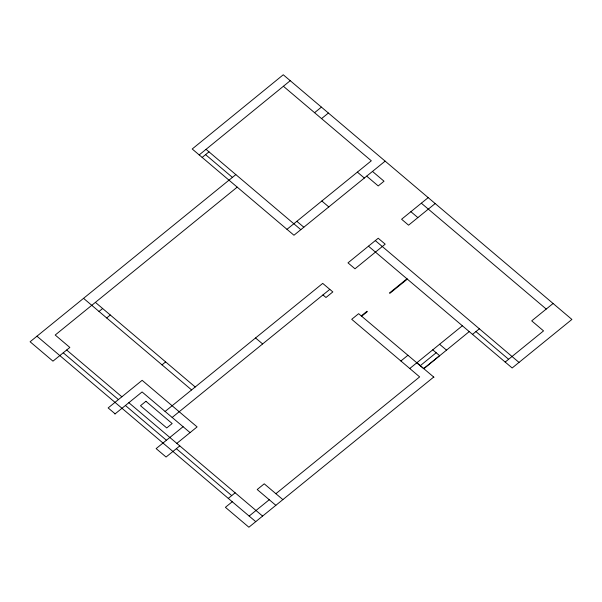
<?xml version="1.0" encoding="UTF-8"?>
<svg xmlns="http://www.w3.org/2000/svg" width="602" height="602" viewBox="0 0 602 602"><rect width="100%" height="100%" fill="white"/><g stroke="black" fill="none" stroke-linecap="round" stroke-linejoin="round"><path stroke-width="0.9" d="M423.831 368.68L469.229 331.589M199.194 154.917L290.239 80.691M368.462 246.173L347.986 262.856L354.992 268.801L385.197 244.164L378.214 238.242L368.462 246.173L512.159 367.98L571.9 319.436L283.256 74.776L192.211 148.995L293.957 235.239L385.152 161.14M202.152 157.423L209.007 151.855M235.841 174.603L30.1 341.77L52.968 361.155L69.847 347.444L55.203 335.028L237.211 187.139M314.568 112.694L321.423 107.126M321.551 118.609L328.406 113.041M99.014 311.46L102.649 308.51M106.674 317.961L110.309 315.012M286.973 229.324L371.314 160.794L283.384 86.259M162.006 364.857L165.633 361.907M114.914 414.026L142.08 391.947L190.066 432.62M165.099 411.459L322.717 283.392L332.831 291.925L325.975 297.493L322.958 294.927M428.195 197.629L401.594 219.248L408.577 225.171L435.178 203.551M172.172 417.449L329.806 289.366M183.083 426.705L156.136 448.603L166.077 457.031L179.787 445.894M176.822 443.381L197.095 426.908L142.132 380.321L108.149 407.93L115.132 413.845M361.275 315.915L366.972 311.287L367.355 311.61L361.667 316.238M406.952 278.801L389.479 293.001L389.863 293.325L407.336 279.125M228.293 498.388L235.141 492.82M400.894 360.989L407.93 355.27M232.252 501.744L225.404 507.313L248.889 527.224L433.718 377.048M409.766 368.514L462.366 325.772M420.271 365.677L436.179 352.749M275.889 493.7L419.647 376.89L351.718 319.308L358.634 313.687L433.989 377.273M472.517 334.373L479.365 328.805M249.153 516.064L269.245 499.735M553.08 303.491L531.709 320.858L543.546 330.889L505.176 362.065M421.347 203.205L546.232 309.059M372.487 171.435L384.023 181.21L378.222 185.935L366.678 176.153M410.888 211.693L417.811 217.563M357.37 172.119L364.353 178.041M375.309 240.604L519.014 362.412M475.941 331.589L508.607 359.281M321.829 201.008L328.805 206.922M296.846 221.303L303.829 227.217M439.603 344.276L446.526 350.138M206.05 149.349L300.812 229.671M205.575 154.639L232.41 177.387M432.748 349.845L439.611 355.662L423.695 368.59L416.832 362.773M255.557 337.963L262.577 343.915M95.394 302.37L195.221 386.988M83.543 298.344L191.594 389.93M282.872 499.615L264.233 483.82L257.204 489.531L275.844 505.326M66.679 350.018L121.86 396.793M128.843 402.708L262.6 516.087M63.248 352.802L118.428 399.577M125.412 405.492L166.415 440.25M176.356 448.678L231.717 495.604M36.955 336.202L255.745 521.656M145.925 401.286L140.492 405.703L166.739 427.947L172.164 423.537L145.925 401.286"/></g></svg>
